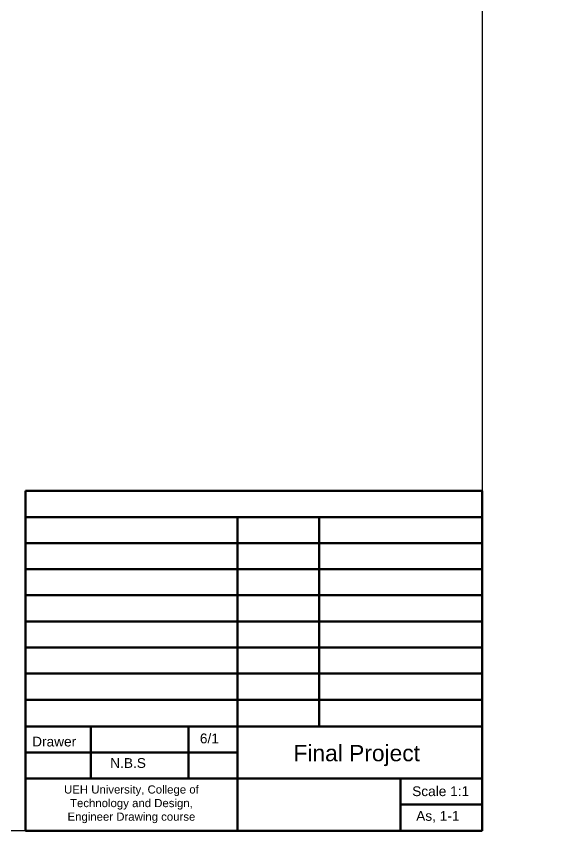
# Model space of a CAD drawing. Header units: inches. Extents: x 632 to 5727, y -9589 to -3994.
# Drawn here: x 3769.2 to 3937.1, y -5700.7 to -5451 of the extents above; entities that cross this region are included whole.
import ezdxf

# ---------------------------------------------------------------- set-up
doc = ezdxf.new("R2010")
doc.units = ezdxf.units.IN
doc.header["$MEASUREMENT"] = 0
doc.layers.add('Dimension line', color=3, linetype='Continuous', lineweight=25, plot=False)
doc.layers.add('visible line', color=7, linetype='Continuous', lineweight=50, plot=False)
doc.styles.get("Standard").update_dxf_attribs({"font": 'arial.ttf'})

msp = doc.modelspace()

# ---------------------------------------------------------------- linework, layer by layer
msp.add_lwpolyline([(3317.0508, -5280.73081), (3912.0508, -5280.73081), (3912.0508, -5700.73081), (3317.0508, -5700.73081)], close=True)
at = {"layer": 'visible line'}
for p, q in [((3772.05056, -5596.54726), (3772.0508, -5668.73081)), ((3772.05056, -5596.54726), (3912.05056, -5596.54726)), ((3912.05056, -5596.54726), (3912.0508, -5668.73081)), ((3772.05056, -5604.54726), (3912.05056, -5604.54726)), ((3837.05056, -5604.54726), (3837.0508, -5668.73081)), ((3862.05056, -5604.54726), (3862.05056, -5668.73081)), ((3772.05056, -5612.54726), (3912.05056, -5612.54726)), ((3772.05056, -5620.54726), (3912.05056, -5620.54726)), ((3772.05056, -5628.54726), (3912.05056, -5628.54726)), ((3772.05056, -5636.54726), (3912.05056, -5636.54726)), ((3772.05056, -5644.54726), (3912.05056, -5644.54726)), ((3772.05056, -5652.54726), (3912.05056, -5652.54726)), ((3772.05056, -5652.54726), (3912.05056, -5652.54726))]:
    msp.add_line(p, q, dxfattribs=at)
at = {"layer": 'visible line', "lineweight": 50}
for p, q in [((3912.05056, -5652.54726), (3772.05056, -5652.54726)), ((3822.05056, -5652.54726), (3792.05056, -5652.54726)), ((3822.05056, -5652.54726), (3792.05056, -5652.54726)), ((3837.05056, -5652.54726), (3822.05056, -5652.54726)), ((3837.05056, -5652.54726), (3822.05056, -5652.54726)), ((3912.05056, -5660.54726), (3772.05056, -5660.54726)), ((3912.0508, -5668.73081), (3772.0508, -5668.73081)), ((3772.0508, -5668.73081), (3772.0508, -5700.73081)), ((3792.0508, -5668.73081), (3792.0508, -5684.73081)), ((3822.0508, -5668.73081), (3822.0508, -5684.73081)), ((3837.0508, -5700.73081), (3837.0508, -5668.73081)), ((3912.0508, -5700.73081), (3912.0508, -5668.73081)), ((3837.0508, -5676.73081), (3772.0508, -5676.73081)), ((3792.0508, -5676.73081), (3837.0508, -5676.73081)), ((3792.0508, -5684.73081), (3772.0508, -5684.73081)), ((3772.0508, -5684.73081), (3837.0508, -5684.73081)), ((3837.0508, -5684.73081), (3912.0508, -5684.73081)), ((3912.0508, -5684.73081), (3887.0508, -5684.73081)), ((3887.0508, -5684.73081), (3887.0508, -5700.73081)), ((3887.0508, -5692.73081), (3912.0508, -5692.73081)), ((3772.0508, -5700.73081), (3912.0508, -5700.73081)), ((3772.0508, -5700.73081), (3837.0508, -5700.73081))]:
    msp.add_line(p, q, dxfattribs=at)

# ---------------------------------------------------------------- texts
at = {"layer": 'Dimension line', "insert": (3774.04634, -5671.89671), "char_height": 3, "attachment_point": 1}
msp.add_mtext_dynamic_manual_height_columns('{\\C0;Drawer}', width=33.9958744, gutter_width=25, heights=[2.28621], dxfattribs=at)
at = {"layer": 'visible line', "attachment_point": 1}
for s, width, heights, insert, char_height in [('6/1', 33.9958744, [2.28621], (3825.49366, -5670.93612), 3), ('Final Project', 49.9491703, [0], (3854.19724, -5674.43418), 5), ('N.B.S', 33.9958744, [2.28621], (3797.99349, -5678.47194), 3), ('\\pxqc;UEH University, College of Technology and Design, \\PEngineer Drawing course ', 58.9083844, [19.15756], (3775.04378, -5686.83423), 2.5), ('Scale 1:1', 33.9958744, [2.28621], (3890.61854, -5687.12128), 3), ('As, 1-1', 33.9958744, [2.28621], (3891.85039, -5694.69144), 3)]:
    msp.add_mtext_dynamic_manual_height_columns(s, width=width, gutter_width=25, heights=heights, dxfattribs=dict(at, insert=insert, char_height=char_height))

doc.saveas('drawing.dxf')
